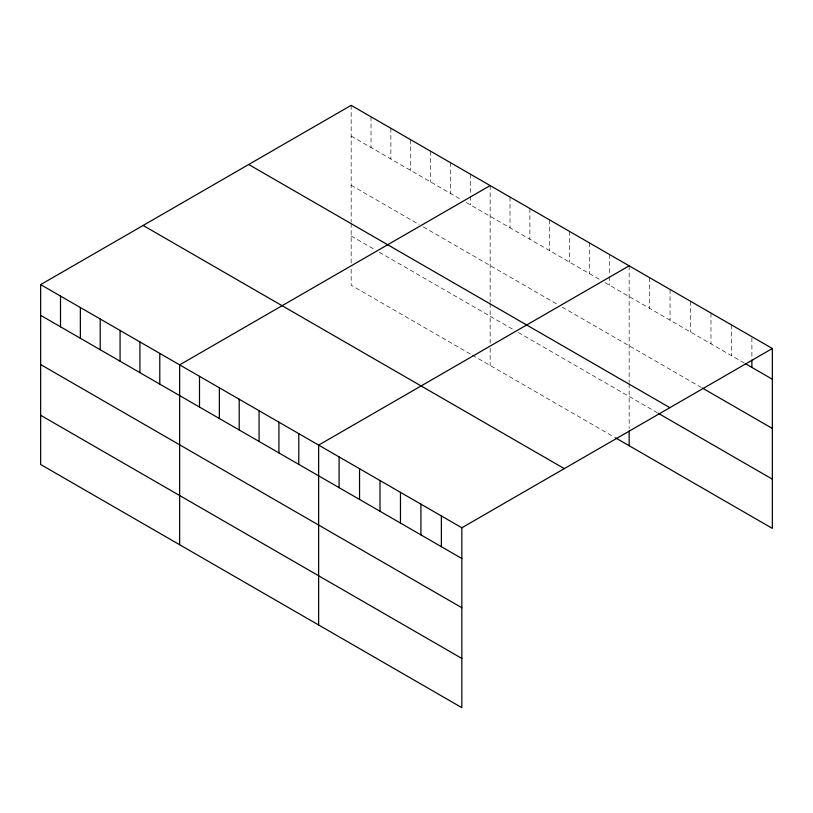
<?xml version="1.0" encoding="UTF-8"?>
<svg xmlns="http://www.w3.org/2000/svg" width="813" height="813" viewBox="0 0 813 813"><rect width="100%" height="100%" fill="white"/><g stroke="black" fill="none" stroke-linecap="round" stroke-linejoin="round"><path stroke-width="0.61" stroke-dasharray="4.07 3.05" d="M351.165 136.066L461.947 200.018M466.123 202.437L600.929 280.272M605.116 282.68L744.352 363.076M351.165 185.283L419.091 224.5M423.278 226.918L558.084 304.753M562.261 307.162L701.284 387.425M351.165 235.994L375.2 249.876M379.386 252.284L514.192 330.119M518.369 332.537L657.138 412.648M470.3 354.001L351.165 285.221L351.165 267.985M472.394 355.21L614.516 437.262M751.893 337.923L751.893 358.818M731.436 324.885L731.436 355.616M710.979 313.076L710.979 343.797M690.522 301.267L690.522 331.989M670.064 289.448L670.064 320.18M649.607 277.639L649.607 308.371M629.15 265.831L629.15 382.547M629.15 383.807L629.15 428.481M609.293 254.367L609.293 275.261M609.293 276.491L609.293 285.089M589.435 242.904L589.435 273.625M569.578 231.441L569.578 262.162M549.72 219.977L549.72 250.699M529.873 208.514L529.873 239.235M510.015 197.051L510.015 227.772M490.158 185.588L490.158 302.294M490.158 303.564L490.158 343.31M490.158 348.238L490.158 365.464M470.3 174.124L470.3 195.018M470.3 196.248L470.3 204.846M450.443 162.661L450.443 193.382M430.595 151.198L430.595 181.919M410.738 139.734L410.738 170.456M390.88 128.271L390.88 158.992M371.023 116.808L371.023 147.529M351.165 105.344L351.165 222.051M351.165 223.321L351.165 263.066"/><path stroke-width="1.22" d="M40.65 284.611L461.835 527.779L461.835 707.656L40.65 464.497L40.65 284.611L351.165 105.344L772.35 348.503L772.35 528.389L615.563 437.861M490.158 185.588L179.643 364.864L179.643 544.74M629.15 265.831L318.635 445.107L318.635 624.984M461.835 527.779L772.35 348.503M745.43 363.696L772.35 379.234M702.361 388.045L772.35 428.451M248.697 164.5L669.882 407.669M658.215 413.268L772.35 479.162M143.118 225.455L564.303 468.623M40.65 315.342L461.835 558.511M40.65 364.559L461.835 607.728M40.65 415.27L461.835 658.439M751.893 360.047L751.893 367.425M629.15 430.941L629.15 445.707M441.378 515.97L441.378 546.702M420.921 504.162L420.921 534.883M400.463 492.353L400.463 523.074M380.006 480.544L380.006 511.265M359.549 468.725L359.549 499.456M339.092 456.916L339.092 487.648M298.778 433.644L298.778 464.365M278.92 422.181L278.92 452.902M259.062 410.717L259.062 441.439M239.205 399.254L239.205 429.975M219.347 387.791L219.347 418.512M199.5 376.328L199.5 407.049M159.785 353.401L159.785 384.122M139.927 341.938L139.927 372.659M120.07 330.474L120.07 361.196M100.212 319.011L100.212 349.732M80.365 307.548L80.365 338.269M60.508 296.074L60.508 326.806"/></g></svg>
